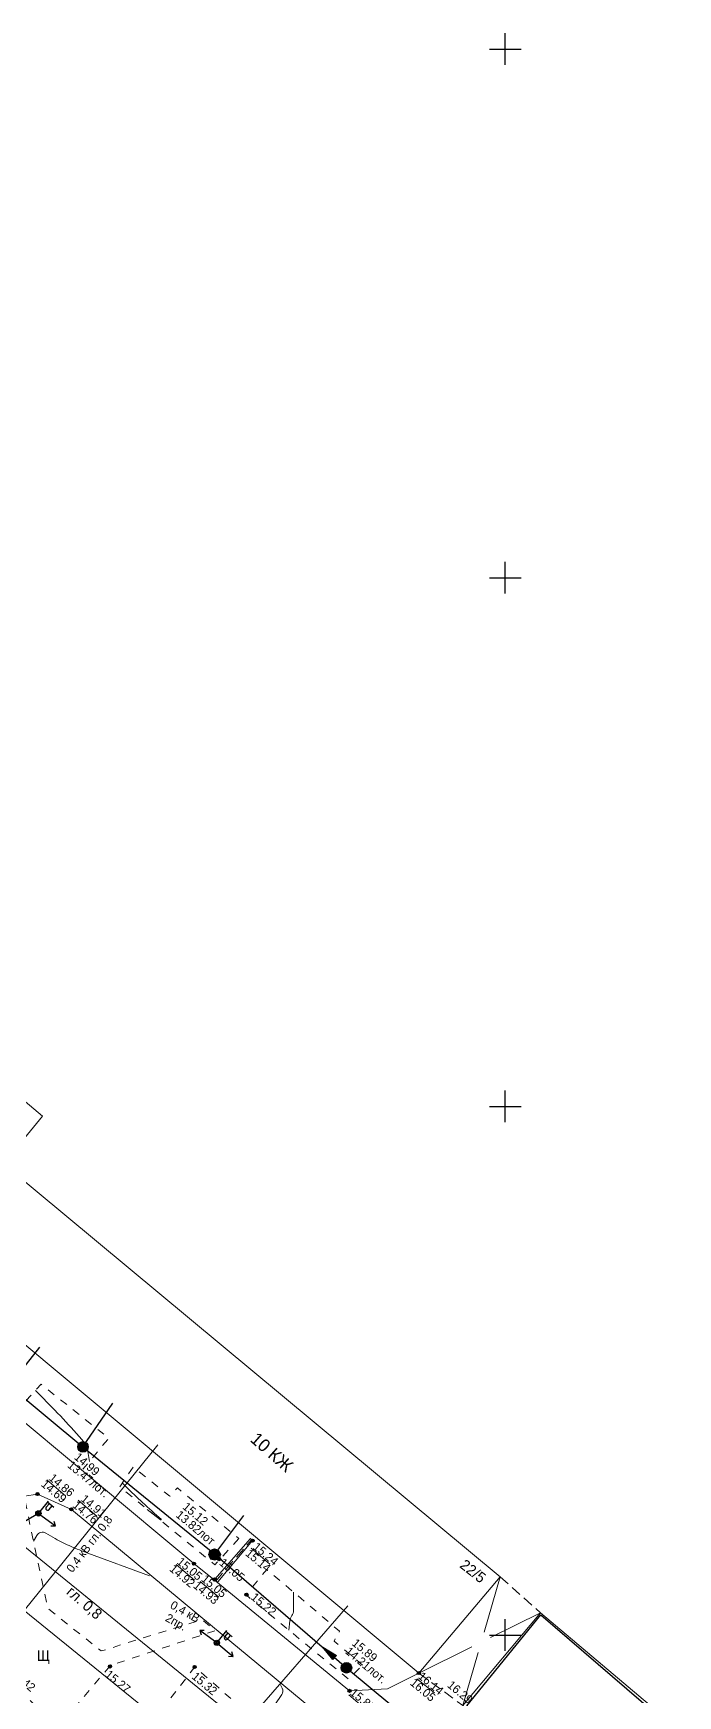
# Model space of a CAD drawing. Header units: metres. Extents: x 16881 to 20071, y 24181 to 25063.
# Drawn here: x 18105.3 to 18166.3, y 24894.3 to 25051.5 of the extents above; entities that cross this region are included whole.
import ezdxf

# ---------------------------------------------------------------- set-up
doc = ezdxf.new("R2010")
doc.units = ezdxf.units.M
doc.linetypes.add('g5_01_5x1_5', pattern=[1.5, 0.75, -0.75])
doc.linetypes.add('g5_02x1', pattern=[1.5, 1, -0.5])
for name, color, linetype in [('02_Сетка', 7, 'Continuous'), ('03_Здания и строения', 7, 'Continuous'), ('05_Элементы зданий', 7, 'Continuous'), ('06_Инженерно-технические сооружения', 7, 'Continuous'), ('07_Объекты электропередачи', 7, 'Continuous'), ('10_Границы покрытий и угодий', 7, 'Continuous'), ('11_Гидрография', 7, 'Continuous'), ('19_Горизонтали', 7, 'Continuous'), ('30_Канализация', 7, 'Continuous'), ('33_Газопровод', 7, 'Continuous'), ('35_Телефон', 7, 'Continuous'), ('37_Кабель низкого напряжения', 7, 'Continuous'), ('44_Крышки колодцев', 7, 'Continuous'), ('61_Отметки высоты поверхности', 7, 'Continuous')]:
    doc.layers.add(name, color=color, linetype=linetype)
doc.styles.add('LIKE11', font='bm431.shx')
doc.styles.add('LIKE14', font='p131.shx')
doc.styles.add('LIKE17', font='d431.shx')
doc.styles.add('LIKE32', font='peteri.shx')
doc.styles.add('LIKE36', font='pragmai.shx')
doc.styles.add('Line_GUGK', font='')
doc.styles.get('Line_GUGK').set_extended_font_data('Bm431', italic=True)
doc.linetypes.add('g5_119_3', pattern='A,4,-1,[31,GUGK_2005.shx,S=0.1,R=0,X=0,Y=0],4,[31,GUGK_2005.shx,S=0.1,R=180,X=0,Y=0],-1', length=10)
doc.linetypes.add('g5_121_g', pattern='A,4,-0.4,["Г",Line_GUGK,S=1,R=0,X=0,Y=-0.5],-1.2,12', length=17.6)
doc.linetypes.add('g5_122_k', pattern='A,1,-1,1.5,-0.4,["К",Line_GUGK,S=1,R=0,X=0,Y=-0.5],-1.5,1.5,-1,4,-1,4,-1,3', length=20.9)
doc.linetypes.add('g5_133_t', pattern='A,2,[27,GUGK_2005.shx,S=0.4,R=0,X=0,Y=0],2,-1,2,[27,GUGK_2005.shx,S=0.4,R=0,X=0,Y=0],2,-1,2,[27,GUGK_2005.shx,S=0.4,R=0,X=0,Y=0],2,-0.1,["V",Line_GUGK,S=1,R=0,X=0,Y=-0.5],-1', length=15.1)

# ---------------------------------------------------------------- blocks, each defined once
blk = doc.blocks.new('g5_115_1')
at = {"color": 0}
for points in [[(0, 0), (2, 0)], [(1.65, -0.25), (2, 0), (1.65, 0.25)]]:
    blk.add_lwpolyline(points, dxfattribs=at)
blk = doc.blocks.new('g5_330')
blk.add_hatch(color=0).paths.add_polyline_path([(0.15, 0, 1), (-0.15, 0, 1)])
at = {"color": 0}
blk.add_circle((0, 0), 0.15, dxfattribs=at)
blk = doc.blocks.new('g5_110_1c')
h = blk.add_hatch(color=255)
edge = h.paths.add_edge_path()
edge.add_arc((0, 0), 0.212, 0, 360)
edge = h.paths.add_edge_path(flags=16)
edge.add_arc((0, 0), 0.0975, 0, 360)
h = blk.add_hatch(color=0)
edge = h.paths.add_edge_path()
edge.add_arc((0, 0), 0.06, 0, 360)
at = {"color": 0}
for p, q in [((0, 0.25), (0, 1.5)), ((0, 1.38), (0.75, 1.38))]:
    blk.add_line(p, q, dxfattribs=at)
blk.add_lwpolyline([(0.2, 1.38), (0.2, 0.93, 1.040016), (0.55, 0.93), (0.55, 1.38)], format="xyb", dxfattribs=at)
for radius in [0.25, 0.06]:
    blk.add_circle((0, 0), radius, dxfattribs=at)
blk = doc.blocks.new('g5_117kb')
h = blk.add_hatch(color=255)
h.paths.add_polyline_path([(0.04, 0.04), (0.46, 0.04, 0.367426), (0.04, 0.46)])
h.paths.add_polyline_path([(-0.04, 0.46, 0.367426), (-0.46, 0.04), (-0.04, 0.04)])
h.paths.add_polyline_path([(-0.04, -0.04), (-0.46, -0.04, 0.367426), (-0.04, -0.46)])
h.paths.add_polyline_path([(0.04, -0.46, 0.367426), (0.46, -0.04), (0.04, -0.04)])
at = {"color": 0}
for points in [[(-0.5, 0), (0.5, 0)], [(0, 0.5), (0, -0.5)]]:
    blk.add_lwpolyline(points, dxfattribs=at)
blk.add_circle((0, 0), 0.5, dxfattribs=at)
blk = doc.blocks.new('g5_122_3')
blk.add_hatch(color=0).paths.add_polyline_path([(0, -0.25), (0, 0.25), (1.5, 0)])
at = {"color": 0}
blk.add_lwpolyline([(0, -0.25), (0, 0.25), (1.5, 0), (0, -0.25)], dxfattribs=at)
blk = doc.blocks.new('g5_012')
at = {"color": 92}
for points in [[(-1.5, 0), (1.5, 0)], [(0, -1.5), (0, 1.5)]]:
    blk.add_lwpolyline(points, dxfattribs=at)

msp = doc.modelspace()

# ---------------------------------------------------------------- linework, layer by layer
at = {"layer": '03_Здания и строения', "color": 7, "linetype": 'Continuous', "lineweight": 20, "flags": 128}
for points in [[(18098.87, 24940.3), (18073.01, 24962.58), (18080.12, 24971.13), (18106.23, 24949.09), (18102.54, 24944.58)], [(18096.1, 24934.58), (18100.06, 24939.31), (18098.87, 24940.3), (18102.54, 24944.58), (18149.52, 24905.51), (18141.82, 24896.41), (18141.75, 24896.46), (18101.1, 24930.32), (18096.1, 24934.58)], [(18145.97, 24893.34), (18173.28, 24870.48), (18155.43, 24847.82), (18163.93, 24840.88), (18187.19, 24868.73), (18183.03, 24872.33), (18182.16, 24871.31), (18175.63, 24876.81), (18178.82, 24880.61), (18153.33, 24902.11), (18145.97, 24893.34)]]:
    msp.add_lwpolyline(points, dxfattribs=at)
at = {"layer": '05_Элементы зданий', "color": 7, "linetype": 'Continuous', "lineweight": 20, "flags": 128}
for points, elevation in [([(18148, 24900.29), (18149.52, 24905.51)], 16.34), ([(18148.61, 24899.78), (18153.33, 24902.11)], 16.05), ([(18141.82, 24896.41), (18146.82, 24898.89)], 16.05), ([(18145.97, 24893.34), (18147.44, 24898.37)], 16.34)]:
    msp.add_lwpolyline(points, dxfattribs=dict(at, elevation=elevation))
at = {"layer": '05_Элементы зданий', "color": 7, "linetype": 'g5_02x1', "lineweight": 20, "flags": 128}
for points in [[(18149.52, 24905.51), (18153.33, 24902.11)], [(18141.82, 24896.41), (18145.97, 24893.34)]]:
    msp.add_lwpolyline(points, dxfattribs=at)
at = {"layer": '06_Инженерно-технические сооружения', "color": 7, "linetype": 'Continuous', "lineweight": 20, "flags": 128}
for points in [[(18122.61, 24905.09), (18122.53, 24905.28), (18125.89, 24909.13), (18125.98, 24909.01), (18126.1, 24908.94), (18122.82, 24905.05), (18122.61, 24905.09)], [(18123.08, 24907.63), (18122.85, 24908.05), (18122.52, 24908.17), (18122.07, 24908), (18121.93, 24907.63), (18122.1, 24907.19), (18122.52, 24907.09), (18122.93, 24907.2), (18123.08, 24907.63)]]:
    msp.add_lwpolyline(points, dxfattribs=at)
at = {"layer": '10_Границы покрытий и угодий', "color": 7, "linetype": 'g5_01_5x1_5', "lineweight": 20, "flags": 128}
for points in [[(18103.64, 24921.04), (18106.08, 24923.74), (18112.49, 24918.62), (18110.05, 24915.69)], [(18124.8, 24909.13), (18122.53, 24906.65), (18113.52, 24914.03), (18114.8, 24915.89), (18118.27, 24913.13), (18118.98, 24913.93), (18124.8, 24909.13)], [(18086.74, 24884.85), (18086.74, 24884.85), (18088.26, 24892.78), (18096.2, 24895.79), (18097.39, 24896.37), (18098.82, 24897.27), (18104.62, 24904.34), (18103.24, 24912.85), (18104.49, 24913.05), (18106.71, 24902.53), (18111.78, 24898.5), (18121.33, 24901.46), (18122.57, 24900.42), (18112.66, 24897.14), (18107.67, 24891.28), (18103.61, 24895.2), (18101.96, 24893), (18105.12, 24890.3), (18104.38, 24880.74), (18106.66, 24878.95)], [(18136.5, 24897.17), (18133.8, 24899.44), (18134.32, 24900.38), (18127.44, 24906.21), (18125.47, 24903.8), (18135.16, 24895.84), (18136.5, 24897.17)], [(18153.53, 24874.41), (18151.17, 24871.37), (18145.44, 24876.17), (18146.21, 24877.48), (18135.23, 24887.04), (18130.19, 24880.42), (18124.46, 24885.43), (18128.56, 24890.03), (18120.63, 24896.99), (18115.75, 24890.69), (18133.72, 24875.5), (18150.03, 24862.24)]]:
    msp.add_lwpolyline(points, dxfattribs=at)
at = {"layer": '10_Границы покрытий и угодий', "color": 7, "linetype": 'Continuous', "lineweight": 20, "flags": 128}
for points in [[(18101.89, 24922.28), (18120.55, 24906.76), (18122.61, 24905.09), (18135.26, 24894.73), (18138.86, 24894.93), (18141.82, 24896.41)], [(18066.77, 24916.95), (18070.35, 24919.13), (18073.9, 24919.63), (18075.74, 24919.09), (18093.67, 24903.99), (18098.88, 24910.46), (18101.63, 24912.69), (18105.75, 24913.34), (18108.95, 24911.89), (18122.3, 24900.83), (18132.52, 24892.36), (18153.74, 24874.5), (18155.15, 24872.24), (18155.47, 24869.2), (18154.45, 24866.38)]]:
    msp.add_lwpolyline(points, dxfattribs=at)
at = {"layer": '11_Гидрография', "color": 92, "linetype": 'g5_02x1', "lineweight": 20, "flags": 128}
msp.add_lwpolyline([(18122.61, 24905.09), (18125.98, 24909.01)], dxfattribs=at)
at = {"layer": '19_Горизонтали', "color": 32, "linetype": 'Continuous', "lineweight": 20, "flags": 128}
for points, elevation in [([(18105.55, 24923.15), (18107.39, 24921.27, -0.013964), (18109.44, 24919.06), (18109.94, 24918.5, -0.142997), (18110.55, 24917.18), (18110.67, 24916.43)], 15), ([(18116.12, 24911.89), (18117.39, 24910.91, 0.974063), (18117.43, 24910.96), (18117.43, 24910.96, -0.011471), (18115.69, 24912.54), (18114.52, 24913.65, -0.009117), (18114.02, 24914.14), (18113.77, 24914.4)], 15), ([(18105.37, 24908.88), (18105.68, 24909.42, -0.415835), (18106.53, 24909.65), (18107.43, 24909.13, 0.028944), (18108.93, 24908.38), (18108.93, 24908.38, 0.013549), (18110.5, 24907.76), (18116.34, 24905.61)], 15), ([(18129.97, 24904.07), (18129.96, 24902.34, -0.157161), (18129.8, 24901.84), (18129.8, 24901.84, 0.12991), (18129.61, 24901.34), (18129.51, 24900.47)], 15.5), ([(18128.73, 24895.3), (18128.89, 24894.98, -0.273202), (18128.86, 24894.37), (18127.55, 24892.43, -0.231433), (18126.82, 24892), (18126.35, 24891.97)], 15.5)]:
    msp.add_lwpolyline(points, format="xyb", dxfattribs=dict(at, elevation=elevation))
at = {"layer": '30_Канализация', "color": 12, "linetype": 'g5_122_k', "lineweight": 30, "flags": 128}
for points in [[(18103.11, 24923.57), (18105.96, 24927.24)], [(18064.51, 24859.91), (18067.5, 24863.82), (18058.07, 24872.17), (18063.28, 24880.26), (18073.21, 24892.32), (18082.29, 24904.89), (18083.33, 24906.42), (18087.14, 24909.97), (18089, 24911.83), (18099.33, 24922.47), (18103.11, 24923.57), (18110.05, 24917.81), (18122.51, 24907.66), (18134.97, 24896.91), (18152.31, 24882.49), (18164.7, 24872.4), (18167.85, 24876.12)], [(18110.05, 24917.81), (18112.87, 24921.94)], [(18122.51, 24907.66), (18125.27, 24911.3)]]:
    msp.add_lwpolyline(points, dxfattribs=at)
at = {"layer": '33_Газопровод', "color": 132, "linetype": 'g5_121_g', "lineweight": 30, "flags": 128}
msp.add_lwpolyline([(18155.11, 24847.41), (18155.43, 24847.82), (18173.47, 24870.59), (18146.35, 24893.32), (18153.37, 24901.93), (18177.97, 24880.74), (18174.91, 24876.82), (18182.26, 24870.64), (18188.92, 24878.76)], dxfattribs=at)
at = {"layer": '35_Телефон', "color": 6, "linetype": 'g5_133_t', "lineweight": 20, "flags": 128}
msp.add_lwpolyline([(18079.68, 24906.14), (18084.26, 24902.79), (18095.4, 24915.76), (18125.3, 24891.47), (18135.09, 24902.76)], dxfattribs=at)
at = {"layer": '37_Кабель низкого напряжения', "color": 1, "linetype": 'g5_119_3', "lineweight": 20, "flags": 128}
msp.add_lwpolyline([(18117.13, 24918), (18104.47, 24902.32), (18145.58, 24869), (18096.03, 24808.21), (18101.01, 24804.25)], dxfattribs=at)
at = {"layer": '61_Отметки высоты поверхности', "color": 7, "linetype": 'Continuous', "lineweight": 5, "flags": 128}
for points in [[(18106.63, 24914.7), (18108.4, 24913.18)], [(18109.59, 24912.77), (18111.36, 24911.25)], [(18125.97, 24908.21), (18127.72, 24906.71)], [(18118.86, 24906.69), (18120.61, 24905.19)], [(18121.14, 24905.08), (18122.89, 24903.58)], [(18141.62, 24895.86), (18143.3, 24894.53)], [(18135.2, 24894.34), (18136.95, 24892.85)]]:
    msp.add_lwpolyline(points, dxfattribs=at)

# ---------------------------------------------------------------- block references
at = {"layer": '02_Сетка', "color": 92, "linetype": 'Continuous', "lineweight": 15, "ltscale": 0.5}
for p in [(18150, 25050), (18150, 25000), (18150, 24950), (18150, 24900)]:
    msp.add_blockref('g5_012', p, dxfattribs=at)
at = {"layer": '07_Объекты электропередачи', "color": 7, "linetype": 'Continuous', "lineweight": 20}
for name, p, rotation in [('g5_110_1c', (18105.83, 24911.51, 14.96), 320.1837874390728), ('g5_115_1', (18105.83, 24911.51, 14.96), 210.2301763886227), ('g5_115_1', (18105.83, 24911.51, 14.96), 324.0491180762538), ('g5_115_1', (18122.71, 24899.27, 15.03), 144.0491130672975), ('g5_110_1c', (18122.71, 24899.27, 15.03), 320.1837874390728), ('g5_115_1', (18122.71, 24899.27, 15.03), 320.3380577341324)]:
    msp.add_blockref(name, p, dxfattribs=dict(at, rotation=rotation))
at = {"layer": '30_Канализация', "color": 7, "linetype": 'Continuous', "lineweight": 20, "rotation": 139.2083940779693}
msp.add_blockref('g5_122_3', (18133.86, 24897.87), dxfattribs=at)
at = {"layer": '44_Крышки колодцев', "color": 7, "linetype": 'Continuous', "lineweight": 20, "rotation": 320.1837874390728}
for p in [(18110.05, 24917.8, 14.99), (18122.48, 24907.65, 15.12), (18134.97, 24896.91, 15.89)]:
    msp.add_blockref('g5_117kb', p, dxfattribs=at)
at = {"layer": '61_Отметки высоты поверхности', "color": 7, "linetype": 'Continuous', "lineweight": 20, "rotation": 320.1837874390728}
for p in [(18105.75, 24913.34, 14.69), (18108.95, 24911.89, 14.76), (18126.1, 24908.94, 15.24), (18120.55, 24906.76, 14.92), (18122.93, 24907.19, 15.05), (18122.53, 24905.28, 15.05), (18125.51, 24903.82), (18112.61, 24897.04), (18120.61, 24896.98), (18141.82, 24896.41, 16.05), (18135.26, 24894.73, 15.77)]:
    msp.add_blockref('g5_330', p, dxfattribs=at)

# ---------------------------------------------------------------- texts
at = {"color": 7, "linetype": 'Continuous', "lineweight": 15, "ltscale": 0.5, "style": 'LIKE11'}
for s, p in [('14.99', (18109.15, 24916.72)), ('13.47лот.', (18108.51, 24915.95)), ('15.12', (18119.4, 24912.02)), ('13.82лот', (18118.76, 24911.25)), ('14.21лот.', (18134.78, 24898.35)), ('15.89', (18135.42, 24899.12))]:
    msp.add_text(s, height=0.8, rotation=320.1838, dxfattribs=at).set_placement(p)
at = {"layer": '03_Здания и строения', "color": 7, "linetype": 'Continuous', "lineweight": 15}
for s, height, rotation, style, p in [('10 КЖ', 1.2, 318.5424, 'LIKE14', (18125.78, 24918.39)), ('22/5', 1, 321.9548, 'LIKE36', (18145.61, 24906.46))]:
    msp.add_text(s, height=height, rotation=rotation, dxfattribs=dict(at, style=style)).set_placement(p)
at = {"layer": '07_Объекты электропередачи', "color": 7, "linetype": 'Continuous', "lineweight": 15, "style": 'LIKE11'}
for s, p in [('0,4 кВ', (18118.22, 24902.6)), ('2пр.', (18117.76, 24901.39))]:
    msp.add_text(s, height=0.8, rotation=330.6794, dxfattribs=at).set_placement(p)
at = {"layer": '10_Границы покрытий и угодий', "color": 7, "linetype": 'Continuous', "lineweight": 15, "style": 'LIKE11'}
msp.add_text('Щ', height=1, dxfattribs=at).set_placement((18105.68, 24897.56))
at = {"layer": '35_Телефон', "color": 6, "linetype": 'Continuous', "lineweight": 15, "style": 'LIKE32'}
msp.add_text('гл. 0,8', height=1, rotation=318.7739, dxfattribs=at).set_placement((18108.4, 24903.96))
at = {"layer": '37_Кабель низкого напряжения', "color": 1, "linetype": 'Continuous', "lineweight": 15, "style": 'LIKE32'}
msp.add_text('0,4 кВ гл. 0,8', height=0.8, rotation=52.7486, dxfattribs=at).set_placement((18109.04, 24905.85))
at = {"layer": '61_Отметки высоты поверхности', "color": 7, "linetype": 'Continuous', "lineweight": 15, "ltscale": 0.5, "style": 'LIKE17'}
for s, p in [('14.69', (18106.02, 24914.16)), ('14.86', (18106.75, 24914.74)), ('14.76', (18109, 24912.17)), ('14.91', (18109.77, 24912.76)), ('15.14', (18125.34, 24907.61)), ('15.24', (18126.05, 24908.23)), ('14.92', (18118.16, 24906.15)), ('15.05', (18118.86, 24906.82)), ('15.05', (18122.87, 24906.72)), ('14.93', (18120.41, 24904.56)), ('15.05', (18121.17, 24905.19)), ('15.22', (18125.86, 24903.47)), ('15.42', (18103.07, 24896.3, -14.74)), ('15.27', (18112.07, 24896.16, -14.74)), ('15.32', (18120.27, 24895.97, -14.74)), ('15.88', (18135.24, 24894.44)), ('16.05', (18140.92, 24895.37)), ('16.14', (18141.68, 24895.99)), ('16.29', (18144.44, 24895.16))]:
    msp.add_text(s, height=0.8, rotation=320.1838, dxfattribs=at).set_placement(p)

doc.saveas('drawing.dxf')
